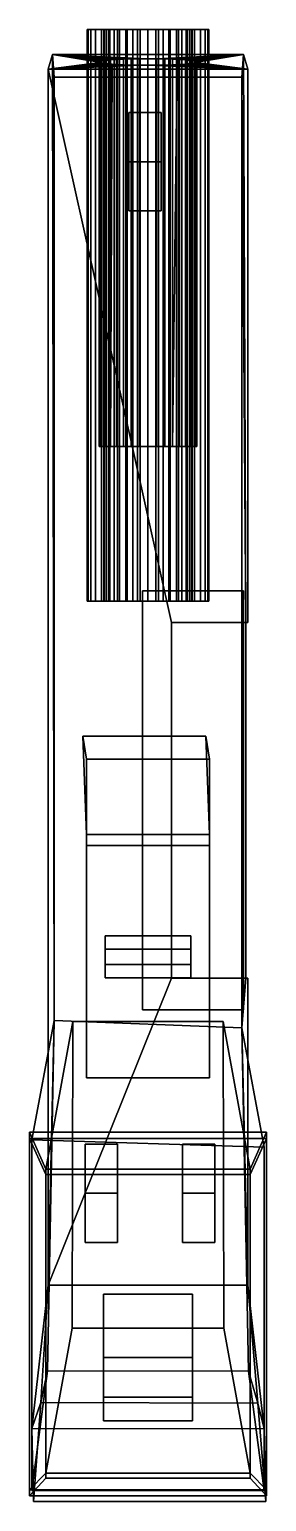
# Model space of a CAD drawing. Extents: x -0.16 to 0.16, y -1 to 1.03.
import ezdxf

# ---------------------------------------------------------------- set-up
doc = ezdxf.new("R2010")
doc.units = 0
for name, color, linetype in [('CARGADOR', 99, 'CONTINUOUS'), ('CUBO_2', 252, 'CONTINUOUS'), ('CUERPO', 99, 'CONTINUOUS'), ('GATILLO', 99, 'CONTINUOUS')]:
    doc.layers.add(name, color=color, linetype=linetype)

msp = doc.modelspace()

# ---------------------------------------------------------------- meshes
at = {"layer": 'CARGADOR'}
mesh = msp.add_polyface(dxfattribs=at)
corners = [(-0.1411, -0.9677, -0.1636), (-0.1411, -0.9606, -0.133), (-0.1046, -0.7602, 0.7377), (0.1411, -0.9677, -0.1636), (0.1411, -0.9606, -0.133), (0.1046, -0.7602, 0.7377), (0.1411, -0.5481, -0.1649), (0.1411, -0.5405, -0.132), (0.104, -0.3363, 0.7432), (-0.1411, -0.5481, -0.1649), (-0.1411, -0.5405, -0.132), (-0.104, -0.3363, 0.7432), (-0.1637, -0.9923, -0.1636), (-0.1637, -0.9839, -0.133), (0.1637, -0.9923, -0.1636), (0.1637, -0.9839, -0.133), (0.1637, -0.4982, -0.1649), (0.1637, -0.4893, -0.132), (-0.1637, -0.4982, -0.1649), (-0.1637, -0.4893, -0.132)]
mesh.append_faces([[corners[k] for k in face] for face in [(12, 13, 15, 14), (1, 2, 5, 4), (14, 15, 17, 16), (4, 5, 8, 7), (16, 17, 19, 18), (7, 8, 11, 10), (18, 19, 13, 12), (10, 11, 2, 1), (2, 11, 8, 5), (9, 0, 3, 6), (0, 12, 14, 3), (4, 15, 13, 1), (3, 14, 16, 6), (7, 17, 15, 4), (6, 16, 18, 9), (10, 19, 17, 7), (9, 18, 12, 0), (1, 13, 19, 10)]])
at = {"layer": 'CUBO_2'}
mesh = msp.add_polyface(dxfattribs=at)
corners = [(-0.0078, -0.3203, 0.9504), (-0.0078, -0.3203, 1.1084), (0.1319, -0.3203, 0.9504), (0.1319, -0.3203, 1.1084), (0.1319, 0.2588, 0.9504), (0.1319, 0.2588, 1.1084), (-0.0078, 0.2588, 0.9504), (-0.0078, 0.2588, 1.1084)]
mesh.append_faces([[corners[k] for k in face] for face in [(0, 1, 3, 2), (2, 3, 5, 4), (4, 5, 7, 6), (6, 7, 1, 0), (1, 7, 5, 3), (6, 0, 2, 4)]])
at = {"layer": 'CUERPO'}
mesh = msp.add_polyface(dxfattribs=at)
corners = [(0.084, 1.0346, 0.9707), (0.084, 0.2446, 0.9707), (0.0827, 0.2446, 0.9852), (0.0827, 1.0346, 0.9852), (0.0611, 0.2446, 0.9707), (0.0611, 1.0346, 0.9707), (0.0602, 1.0346, 0.9813), (0.0602, 0.2446, 0.9813), (0.0789, 0.2446, 0.9994), (0.0789, 1.0346, 0.9994), (0.0574, 1.0346, 0.9916), (0.0574, 0.2446, 0.9916), (0.0727, 0.2446, 1.0126), (0.0727, 1.0346, 1.0126), (0.0529, 1.0346, 1.0012), (0.0529, 0.2446, 1.0012), (0.0643, 0.2446, 1.0246), (0.0643, 1.0346, 1.0246), (0.0468, 1.0346, 1.0099), (0.0468, 0.2446, 1.0099), (0.054, 0.2446, 1.035), (0.054, 1.0346, 1.035), (0.0393, 1.0346, 1.0175), (0.0393, 0.2446, 1.0175), (0.042, 0.2446, 1.0434), (0.042, 1.0346, 1.0434), (0.0306, 1.0346, 1.0236), (0.0306, 0.2446, 1.0236), (0.0287, 0.2446, 1.0496), (0.0287, 1.0346, 1.0496), (0.0209, 1.0346, 1.0281), (0.0209, 0.2446, 1.0281), (0.0146, 0.2446, 1.0534), (0.0146, 1.0346, 1.0534), (0.0106, 1.0346, 1.0309), (0.0106, 0.2446, 1.0309), (0, 0.2446, 1.0546), (0, 1.0346, 1.0546), (0, 1.0346, 1.0318), (0, 0.2446, 1.0318), (-0.0146, 0.2446, 1.0534), (-0.0146, 1.0346, 1.0534), (-0.0106, 1.0346, 1.0309), (-0.0106, 0.2446, 1.0309), (-0.0287, 0.2446, 1.0496), (-0.0287, 1.0346, 1.0496), (-0.0209, 1.0346, 1.0281), (-0.0209, 0.2446, 1.0281), (-0.042, 0.2446, 1.0434), (-0.042, 1.0346, 1.0434), (-0.0306, 1.0346, 1.0236), (-0.0306, 0.2446, 1.0236), (-0.054, 0.2446, 1.035), (-0.054, 1.0346, 1.035), (-0.0393, 1.0346, 1.0175), (-0.0393, 0.2446, 1.0175), (-0.0643, 0.2446, 1.0246), (-0.0643, 1.0346, 1.0246), (-0.0468, 1.0346, 1.0099), (-0.0468, 0.2446, 1.0099), (0.1351, 0.2149, 0.9686), (0.1378, 0.2149, 1.1151), (0.1378, 0.9799, 1.1151), (0.132, 1, 0.8148), (0.0325, 0.2149, 1.1151), (-0.1378, 0.9799, 1.1151), (0, 0.458, 0.9707), (-0.0338, 0.458, 0.9121), (-0.0231, 0.458, 0.9071), (-0.0117, 0.458, 0.904), (0, 0.458, 0.903), (0.0117, 0.458, 0.904), (0.0231, 0.458, 0.9071), (0.0338, 0.458, 0.9121), (0.0435, 0.458, 0.9188), (0.0518, 0.458, 0.9272), (0.0586, 0.458, 0.9368), (0.0636, 0.458, 0.9475), (0.0666, 0.458, 0.9589), (0.0676, 0.458, 0.9707)]
mesh.append_faces([[corners[k] for k in face] for face in [(0, 1, 2, 3), (4, 5, 6, 7), (3, 2, 8, 9), (7, 6, 10, 11), (9, 8, 12, 13), (11, 10, 14, 15), (13, 12, 16, 17), (15, 14, 18, 19), (17, 16, 20, 21), (19, 18, 22, 23), (21, 20, 24, 25), (23, 22, 26, 27), (25, 24, 28, 29), (27, 26, 30, 31), (29, 28, 32, 33), (31, 30, 34, 35), (33, 32, 36, 37), (35, 34, 38, 39), (37, 36, 40, 41), (39, 38, 42, 43), (41, 40, 44, 45), (43, 42, 46, 47), (45, 44, 48, 49), (47, 46, 50, 51), (49, 48, 52, 53), (51, 50, 54, 55), (53, 52, 56, 57), (55, 54, 58, 59), (60, 61, 62, 63), (62, 61, 64, 65), (66, 67, 68, 68), (66, 68, 69, 69), (66, 69, 70, 70), (66, 70, 71, 71), (66, 71, 72, 72), (66, 72, 73, 73), (66, 73, 74, 74), (66, 74, 75, 75), (66, 75, 76, 76), (66, 76, 77, 77), (66, 77, 78, 78), (66, 78, 79, 79)]])
mesh = msp.add_polyface(dxfattribs=at)
corners = [(-0.0643, 1.0346, 1.0246), (-0.0643, 0.2446, 1.0246), (-0.0727, 0.2446, 1.0126), (-0.0727, 1.0346, 1.0126), (-0.0468, 0.2446, 1.0099), (-0.0468, 1.0346, 1.0099), (-0.0529, 1.0346, 1.0012), (-0.0529, 0.2446, 1.0012), (-0.0789, 0.2446, 0.9994), (-0.0789, 1.0346, 0.9994), (-0.0574, 1.0346, 0.9916), (-0.0574, 0.2446, 0.9916), (-0.0827, 0.2446, 0.9852), (-0.0827, 1.0346, 0.9852), (-0.0602, 1.0346, 0.9813), (-0.0602, 0.2446, 0.9813), (-0.084, 0.2446, 0.9707), (-0.084, 1.0346, 0.9707), (-0.0611, 1.0346, 0.9707), (-0.0611, 0.2446, 0.9707), (-0.0827, 0.2446, 0.9561), (-0.0827, 1.0346, 0.9561), (-0.0602, 1.0346, 0.96), (-0.0602, 0.2446, 0.96), (-0.0789, 0.2446, 0.9419), (-0.0789, 1.0346, 0.9419), (-0.0574, 1.0346, 0.9497), (-0.0574, 0.2446, 0.9497), (-0.0727, 0.2446, 0.9287), (-0.0727, 1.0346, 0.9287), (-0.0529, 1.0346, 0.9401), (-0.0529, 0.2446, 0.9401), (-0.0643, 0.2446, 0.9167), (-0.0643, 1.0346, 0.9167), (-0.0468, 1.0346, 0.9314), (-0.0468, 0.2446, 0.9314), (-0.054, 0.2446, 0.9063), (-0.054, 1.0346, 0.9063), (-0.0393, 1.0346, 0.9238), (-0.0393, 0.2446, 0.9238), (-0.042, 0.2446, 0.8979), (-0.042, 1.0346, 0.8979), (-0.0306, 1.0346, 0.9177), (-0.0306, 0.2446, 0.9177), (-0.0287, 0.2446, 0.8917), (-0.0287, 1.0346, 0.8917), (-0.0209, 1.0346, 0.9132), (-0.0209, 0.2446, 0.9132), (-0.0146, 0.2446, 0.8879), (-0.0146, 1.0346, 0.8879), (-0.0106, 1.0346, 0.9105), (-0.0106, 0.2446, 0.9105), (-0.1295, -0.3351, 0.667), (-0.1295, 0.9688, 0.667), (-0.1318, 1, 0.8136), (-0.0117, 0.458, 1.0373), (-0.0117, 0.9851, 1.0373), (-0.0231, 0.9853, 1.0342), (-0.0231, 0.458, 1.0342), (-0.0338, 0.9857, 1.0292), (-0.0338, 0.458, 1.0292), (-0.0435, 0.9861, 1.0225), (-0.0435, 0.458, 1.0225), (-0.0493, 0.9865, 1.0166), (-0.0518, 0.458, 1.0141), (-0.0518, 0.9867, 1.0141), (-0.0586, 0.9873, 1.0045), (-0.0586, 0.458, 1.0045), (-0.0636, 0.988, 0.9938), (-0.0636, 0.458, 0.9938), (-0.0666, 0.9888, 0.9824), (-0.0666, 0.458, 0.9824), (-0.0676, 0.9896, 0.9707), (-0.0676, 0.458, 0.9707), (-0.0666, 0.9903, 0.9589), (-0.0666, 0.458, 0.9589), (-0.0636, 0.9911, 0.9475), (-0.0636, 0.458, 0.9475), (-0.0586, 0.9918, 0.9368), (-0.0586, 0.458, 0.9368), (-0.0518, 0.9925, 0.9272), (-0.0518, 0.458, 0.9272), (-0.0435, 0.993, 0.9188), (-0.0435, 0.458, 0.9188), (-0.0338, 0.9935, 0.9121), (-0.0338, 0.458, 0.9121), (-0.0231, 0.9938, 0.9071), (-0.0231, 0.458, 0.9071), (-0.0117, 0.994, 0.904), (-0.0117, 0.458, 0.904)]
mesh.append_faces([[corners[k] for k in face] for face in [(0, 1, 2, 3), (4, 5, 6, 7), (3, 2, 8, 9), (7, 6, 10, 11), (9, 8, 12, 13), (11, 10, 14, 15), (13, 12, 16, 17), (15, 14, 18, 19), (17, 16, 20, 21), (19, 18, 22, 23), (21, 20, 24, 25), (23, 22, 26, 27), (25, 24, 28, 29), (27, 26, 30, 31), (29, 28, 32, 33), (31, 30, 34, 35), (33, 32, 36, 37), (35, 34, 38, 39), (37, 36, 40, 41), (39, 38, 42, 43), (41, 40, 44, 45), (43, 42, 46, 47), (45, 44, 48, 49), (47, 46, 50, 51), (52, 53, 54, 54), (55, 56, 57, 58), (58, 57, 59, 60), (60, 59, 61, 62), (62, 61, 63, 64), (64, 65, 66, 67), (67, 66, 68, 69), (69, 68, 70, 71), (71, 70, 72, 73), (73, 72, 74, 75), (75, 74, 76, 77), (77, 76, 78, 79), (79, 78, 80, 81), (81, 80, 82, 83), (83, 82, 84, 85), (85, 84, 86, 87), (87, 86, 88, 89)]])
mesh = msp.add_polyface(dxfattribs=at)
corners = [(0.0611, 1.0346, 0.9707), (0.084, 1.0346, 0.9707), (0.0827, 1.0346, 0.9852), (0.0602, 1.0346, 0.9813), (0.0789, 1.0346, 0.9994), (0.0574, 1.0346, 0.9916), (0.0727, 1.0346, 1.0126), (0.0529, 1.0346, 1.0012), (0.0643, 1.0346, 1.0246), (0.0468, 1.0346, 1.0099), (0.054, 1.0346, 1.035), (0.0393, 1.0346, 1.0175), (0.042, 1.0346, 1.0434), (0.0306, 1.0346, 1.0236), (0.0287, 1.0346, 1.0496), (0.0209, 1.0346, 1.0281), (0.0146, 1.0346, 1.0534), (0.0106, 1.0346, 1.0309), (0, 1.0346, 1.0546), (0, 1.0346, 1.0318), (-0.0146, 1.0346, 1.0534), (-0.0106, 1.0346, 1.0309), (-0.0287, 1.0346, 1.0496), (-0.0209, 1.0346, 1.0281), (-0.042, 1.0346, 1.0434), (-0.0306, 1.0346, 1.0236), (-0.054, 1.0346, 1.035), (-0.0393, 1.0346, 1.0175), (-0.0643, 1.0346, 1.0246), (-0.0468, 1.0346, 1.0099), (-0.0727, 1.0346, 1.0126), (-0.0529, 1.0346, 1.0012), (-0.0789, 1.0346, 0.9994), (-0.0574, 1.0346, 0.9916), (-0.0827, 1.0346, 0.9852), (-0.0602, 1.0346, 0.9813), (-0.084, 1.0346, 0.9707), (-0.0611, 1.0346, 0.9707), (-0.0827, 1.0346, 0.9561), (-0.0602, 1.0346, 0.96), (-0.0789, 1.0346, 0.9419), (-0.0574, 1.0346, 0.9497), (-0.0727, 1.0346, 0.9287), (-0.0529, 1.0346, 0.9401), (-0.0643, 1.0346, 0.9167), (-0.0468, 1.0346, 0.9314), (-0.054, 1.0346, 0.9063), (-0.0393, 1.0346, 0.9238), (-0.042, 1.0346, 0.8979), (-0.0306, 1.0346, 0.9177), (-0.0287, 1.0346, 0.8917), (-0.0209, 1.0346, 0.9132), (-0.0146, 1.0346, 0.8879), (-0.0106, 1.0346, 0.9105), (0, 1.0346, 0.8867), (0, 1.0346, 0.9095), (0.0146, 1.0346, 0.8879), (0.0106, 1.0346, 0.9105), (0.0287, 1.0346, 0.8917), (0.0209, 1.0346, 0.9132), (0.042, 1.0346, 0.8979), (0.0306, 1.0346, 0.9177), (0.054, 1.0346, 0.9063), (0.0393, 1.0346, 0.9238), (0.0643, 1.0346, 0.9167), (0.0468, 1.0346, 0.9314), (0.0727, 1.0346, 0.9287), (0.0529, 1.0346, 0.9401), (0.0789, 1.0346, 0.9419), (0.0574, 1.0346, 0.9497), (0.0827, 1.0346, 0.9561), (0.0602, 1.0346, 0.96), (0.0435, 0.993, 0.9188), (0.0404, 0.9932, 0.9167), (0.132, 1, 0.8148), (0.0518, 0.9925, 0.9272), (0.0586, 0.9918, 0.9368), (0.0636, 0.9911, 0.9475), (-0.1318, 1, 0.8136), (0.0117, 0.994, 0.904), (0, 0.9941, 0.903), (-0.0586, 0.9918, 0.9368), (-0.0636, 0.9911, 0.9475)]
mesh.append_faces([[corners[k] for k in face] for face in [(0, 1, 2, 3), (3, 2, 4, 5), (5, 4, 6, 7), (7, 6, 8, 9), (9, 8, 10, 11), (11, 10, 12, 13), (13, 12, 14, 15), (15, 14, 16, 17), (17, 16, 18, 19), (19, 18, 20, 21), (21, 20, 22, 23), (23, 22, 24, 25), (25, 24, 26, 27), (27, 26, 28, 29), (29, 28, 30, 31), (31, 30, 32, 33), (33, 32, 34, 35), (35, 34, 36, 37), (37, 36, 38, 39), (39, 38, 40, 41), (41, 40, 42, 43), (43, 42, 44, 45), (45, 44, 46, 47), (47, 46, 48, 49), (49, 48, 50, 51), (51, 50, 52, 53), (53, 52, 54, 55), (55, 54, 56, 57), (57, 56, 58, 59), (59, 58, 60, 61), (61, 60, 62, 63), (63, 62, 64, 65), (65, 64, 66, 67), (67, 66, 68, 69), (69, 68, 70, 71), (71, 70, 1, 0), (72, 73, 74, 74), (75, 72, 74, 74), (76, 75, 74, 74), (77, 76, 74, 74), (78, 74, 79, 80), (81, 82, 78, 78)]])
mesh = msp.add_polyface(dxfattribs=at)
corners = [(-0.0146, 1.0346, 0.8879), (-0.0146, 0.2446, 0.8879), (0, 0.2446, 0.8867), (0, 1.0346, 0.8867), (-0.0106, 0.2446, 0.9105), (-0.0106, 1.0346, 0.9105), (0, 1.0346, 0.9095), (0, 0.2446, 0.9095), (0.0146, 0.2446, 0.8879), (0.0146, 1.0346, 0.8879), (0.0106, 1.0346, 0.9105), (0.0106, 0.2446, 0.9105), (0.0287, 0.2446, 0.8917), (0.0287, 1.0346, 0.8917), (0.0209, 1.0346, 0.9132), (0.0209, 0.2446, 0.9132), (0.042, 0.2446, 0.8979), (0.042, 1.0346, 0.8979), (0.0306, 1.0346, 0.9177), (0.0306, 0.2446, 0.9177), (0.054, 0.2446, 0.9063), (0.054, 1.0346, 0.9063), (0.0393, 1.0346, 0.9238), (0.0393, 0.2446, 0.9238), (0.0643, 0.2446, 0.9167), (0.0643, 1.0346, 0.9167), (0.0468, 1.0346, 0.9314), (0.0468, 0.2446, 0.9314), (0.0727, 0.2446, 0.9287), (0.0727, 1.0346, 0.9287), (0.0529, 1.0346, 0.9401), (0.0529, 0.2446, 0.9401), (0.0789, 0.2446, 0.9419), (0.0789, 1.0346, 0.9419), (0.0574, 1.0346, 0.9497), (0.0574, 0.2446, 0.9497), (0.0827, 0.2446, 0.9561), (0.0827, 1.0346, 0.9561), (0.0602, 1.0346, 0.96), (0.0602, 0.2446, 0.96), (0.084, 0.2446, 0.9707), (0.084, 1.0346, 0.9707), (0.0611, 1.0346, 0.9707), (0.0611, 0.2446, 0.9707), (0.1351, 0.2149, 0.9686), (0.132, 1, 0.8148), (0.1295, 0.9688, 0.667), (0.0676, 0.458, 0.9707), (0.0676, 0.9896, 0.9707), (0.0666, 0.9888, 0.9824), (0.0666, 0.458, 0.9824), (0.0636, 0.988, 0.9938), (0.0636, 0.458, 0.9938), (0.0586, 0.9873, 1.0045), (0.0586, 0.458, 1.0045), (0.0518, 0.9867, 1.0141), (0.0518, 0.458, 1.0141), (0.0435, 0.9861, 1.0225), (0.0435, 0.458, 1.0225), (0.0338, 0.9857, 1.0292), (0.0338, 0.458, 1.0292), (0.0231, 0.9853, 1.0342), (0.0231, 0.458, 1.0342), (0.0117, 0.9851, 1.0373), (0.0117, 0.458, 1.0373), (0, 0.9851, 1.0383), (0, 0.458, 1.0383), (-0.0117, 0.9851, 1.0373), (-0.0117, 0.458, 1.0373), (-0.0117, 0.458, 0.904), (-0.0117, 0.994, 0.904), (0, 0.9941, 0.903), (0, 0.458, 0.903), (0.0117, 0.994, 0.904), (0.0117, 0.458, 0.904), (0.0231, 0.9938, 0.9071), (0.0231, 0.458, 0.9071), (0.0338, 0.9935, 0.9121), (0.0338, 0.458, 0.9121), (0.0435, 0.993, 0.9188), (0.0435, 0.458, 0.9188), (0.0404, 0.9932, 0.9167), (0.0518, 0.9925, 0.9272), (0.0518, 0.458, 0.9272), (0.0586, 0.9918, 0.9368), (0.0586, 0.458, 0.9368), (0.0636, 0.9911, 0.9475), (0.0636, 0.458, 0.9475), (0.0666, 0.9904, 0.9589), (0.0666, 0.458, 0.9589)]
mesh.append_faces([[corners[k] for k in face] for face in [(0, 1, 2, 3), (4, 5, 6, 7), (3, 2, 8, 9), (7, 6, 10, 11), (9, 8, 12, 13), (11, 10, 14, 15), (13, 12, 16, 17), (15, 14, 18, 19), (17, 16, 20, 21), (19, 18, 22, 23), (21, 20, 24, 25), (23, 22, 26, 27), (25, 24, 28, 29), (27, 26, 30, 31), (29, 28, 32, 33), (31, 30, 34, 35), (33, 32, 36, 37), (35, 34, 38, 39), (37, 36, 40, 41), (39, 38, 42, 43), (44, 45, 46, 46), (47, 48, 49, 50), (50, 49, 51, 52), (52, 51, 53, 54), (54, 53, 55, 56), (56, 55, 57, 58), (58, 57, 59, 60), (60, 59, 61, 62), (62, 61, 63, 64), (64, 63, 65, 66), (66, 65, 67, 68), (69, 70, 71, 72), (72, 71, 73, 74), (74, 73, 75, 76), (76, 75, 77, 78), (79, 80, 78, 81), (80, 79, 82, 83), (83, 82, 84, 85), (85, 84, 86, 87), (87, 86, 88, 89), (89, 88, 48, 47)]])
mesh = msp.add_polyface(dxfattribs=at)
corners = [(-0.0849, -0.4146, 0.3974), (-0.0849, -0.4146, 0.4264), (0.0849, -0.4146, 0.4264), (0.0849, -0.4146, 0.3974), (0.0849, -0.0932, 0.4264), (0.0849, -0.0779, 0.3974), (0.0798, 0.0578, 0.6744), (0.0849, 0.0262, 0.6792), (-0.0849, 0.0262, 0.6792), (-0.09, 0.0578, 0.6744), (-0.0849, -0.0779, 0.3974), (-0.0849, -0.0932, 0.4264), (0.084, 0.2446, 0.9707), (0.0611, 0.2446, 0.9707), (0.0602, 0.2446, 0.9813), (0.0827, 0.2446, 0.9852), (0.0574, 0.2446, 0.9916), (0.0789, 0.2446, 0.9994), (0.0529, 0.2446, 1.0012), (0.0727, 0.2446, 1.0126), (0.0468, 0.2446, 1.0099), (0.0643, 0.2446, 1.0246), (0.0393, 0.2446, 1.0175), (0.054, 0.2446, 1.035), (0.0306, 0.2446, 1.0236), (0.042, 0.2446, 1.0434), (0.0209, 0.2446, 1.0281), (0.0287, 0.2446, 1.0496), (0.0106, 0.2446, 1.0309), (0.0146, 0.2446, 1.0534), (0, 0.2446, 1.0318), (0, 0.2446, 1.0546), (-0.0106, 0.2446, 1.0309), (-0.0146, 0.2446, 1.0534), (-0.0209, 0.2446, 1.0281), (-0.0287, 0.2446, 1.0496), (-0.0306, 0.2446, 1.0236), (-0.042, 0.2446, 1.0434), (-0.0393, 0.2446, 1.0175), (-0.054, 0.2446, 1.035), (-0.0468, 0.2446, 1.0099), (-0.0643, 0.2446, 1.0246), (-0.0529, 0.2446, 1.0012), (-0.0727, 0.2446, 1.0126), (-0.0574, 0.2446, 0.9916), (-0.0789, 0.2446, 0.9994), (-0.0602, 0.2446, 0.9813), (-0.0827, 0.2446, 0.9852), (-0.0611, 0.2446, 0.9707), (-0.084, 0.2446, 0.9707), (-0.0602, 0.2446, 0.96), (-0.0827, 0.2446, 0.9561), (-0.0574, 0.2446, 0.9497), (-0.0789, 0.2446, 0.9419), (-0.0422, -0.5059, 1.0982), (-0.0422, -0.5737, 1.1781), (-0.087, -0.5737, 1.1781), (-0.087, -0.5059, 1.0982), (0.1378, -0.7008, 1.1151), (0.1378, -0.2765, 1.1151), (0.1351, -0.2765, 0.9686), (0.1295, -0.3451, 0.667), (0.1351, 0.2149, 0.9686), (0.1295, 0.9688, 0.667), (-0.1378, -0.7008, 1.1151), (0.0325, -0.2765, 1.1151), (-0.1378, 0.9799, 1.1151), (0.0325, 0.2149, 1.1151), (-0.1295, -0.3351, 0.667), (-0.1605, -0.5002, -0.1119), (0.1605, -0.5102, -0.1119), (0.0325, -0.2765, 0.9686), (0.0325, 0.2149, 0.9686), (0.1378, 0.2149, 1.1151), (-0.1318, 1, 0.8136)]
mesh.append_faces([[corners[k] for k in face] for face in [(0, 1, 2, 3), (3, 2, 4, 5), (6, 7, 8, 9), (10, 11, 1, 0), (1, 11, 4, 2), (10, 0, 3, 5), (5, 6, 9, 10), (10, 9, 8, 11), (11, 8, 7, 4), (4, 7, 6, 5), (12, 13, 14, 15), (15, 14, 16, 17), (17, 16, 18, 19), (19, 18, 20, 21), (21, 20, 22, 23), (23, 22, 24, 25), (25, 24, 26, 27), (27, 26, 28, 29), (29, 28, 30, 31), (31, 30, 32, 33), (33, 32, 34, 35), (35, 34, 36, 37), (37, 36, 38, 39), (39, 38, 40, 41), (41, 40, 42, 43), (43, 42, 44, 45), (45, 44, 46, 47), (47, 46, 48, 49), (49, 48, 50, 51), (51, 50, 52, 53), (54, 55, 56, 57), (58, 59, 60, 61), (62, 63, 61, 60), (59, 58, 64, 65), (64, 66, 67, 65), (68, 69, 70, 61), (71, 60, 59, 65), (72, 67, 73, 62), (71, 65, 67, 72), (72, 62, 60, 71), (68, 74, 66, 64)]])
mesh = msp.add_polyface(dxfattribs=at)
corners = [(0.0184, 0.9199, 1.0982), (0.0184, 0.9199, 1.1781), (-0.0265, 0.9199, 1.1781), (-0.0265, 0.9199, 1.0982), (-0.0265, 0.8517, 1.1781), (-0.0265, 0.784, 1.0982), (0.0184, 0.8517, 1.1781), (0.0184, 0.784, 1.0982), (0.1295, 0.9688, 0.667), (0.132, 1, 0.8148), (-0.1318, 1, 0.8136), (-0.1295, 0.9688, 0.667), (-0.1378, 0.9799, 1.1151), (-0.0493, 0.9865, 1.0166), (-0.0435, 0.9861, 1.0225), (-0.0338, 0.9857, 1.0292), (-0.0231, 0.9853, 1.0342), (-0.0117, 0.9851, 1.0373), (0.0666, 0.9904, 0.9589), (0.0636, 0.9911, 0.9475), (0.0676, 0.9896, 0.9707), (0.1378, 0.9799, 1.1151), (0, 0.9851, 1.0383), (0.0117, 0.9851, 1.0373), (0.0666, 0.9888, 0.9824), (0.0231, 0.9853, 1.0342), (0.0338, 0.9857, 1.0292), (0.0636, 0.988, 0.9938), (0.0435, 0.9861, 1.0225), (0.0586, 0.9873, 1.0045), (0.0518, 0.9867, 1.0141), (-0.0518, 0.9867, 1.0141), (0.0404, 0.9932, 0.9167), (0.0338, 0.9935, 0.9121), (-0.0586, 0.9873, 1.0045), (0.0231, 0.9938, 0.9071), (-0.0636, 0.988, 0.9938), (0.0117, 0.994, 0.904), (-0.0666, 0.9888, 0.9824), (-0.0676, 0.9896, 0.9707), (0, 0.9941, 0.903), (-0.0117, 0.994, 0.904), (-0.0231, 0.9938, 0.9071), (-0.0666, 0.9903, 0.9589), (-0.0338, 0.9935, 0.9121), (-0.0636, 0.9911, 0.9475), (-0.0435, 0.993, 0.9188), (-0.0518, 0.9925, 0.9272), (-0.0586, 0.9918, 0.9368), (-0.0518, 0.9867, 1.0141), (-0.0518, 0.458, 1.0141), (-0.0493, 0.9865, 1.0166), (0.0338, 0.458, 0.9121), (0.0338, 0.9935, 0.9121), (0.0404, 0.9932, 0.9167)]
mesh.append_faces([[corners[k] for k in face] for face in [(0, 1, 2, 3), (3, 2, 4, 5), (5, 4, 6, 7), (7, 6, 1, 0), (1, 6, 4, 2), (7, 0, 3, 5), (8, 9, 10, 11), (12, 13, 14, 14), (12, 14, 15, 15), (12, 15, 16, 16), (12, 16, 17, 17), (18, 19, 9, 9), (20, 18, 9, 9), (21, 12, 17, 22), (21, 22, 23, 23), (20, 9, 21, 24), (21, 23, 25, 25), (21, 25, 26, 26), (27, 24, 21, 21), (21, 26, 28, 28), (29, 27, 21, 21), (21, 28, 30, 30), (30, 29, 21, 21), (31, 13, 12, 12), (9, 32, 33, 33), (34, 31, 12, 12), (9, 33, 35, 35), (36, 34, 12, 12), (9, 35, 37, 37), (38, 36, 12, 12), (39, 38, 12, 10), (10, 40, 41, 41), (10, 41, 42, 42), (43, 39, 10, 10), (10, 42, 44, 44), (45, 43, 10, 10), (10, 44, 46, 46), (10, 46, 47, 47), (48, 10, 47, 47), (49, 50, 51, 51), (52, 53, 54, 54)]])
mesh = msp.add_polyface(dxfattribs=at)
corners = [(-0.0789, 0.2446, 0.9419), (-0.0574, 0.2446, 0.9497), (-0.0529, 0.2446, 0.9401), (-0.0727, 0.2446, 0.9287), (-0.0468, 0.2446, 0.9314), (-0.0643, 0.2446, 0.9167), (-0.0393, 0.2446, 0.9238), (-0.054, 0.2446, 0.9063), (-0.0306, 0.2446, 0.9177), (-0.042, 0.2446, 0.8979), (-0.0209, 0.2446, 0.9132), (-0.0287, 0.2446, 0.8917), (-0.0106, 0.2446, 0.9105), (-0.0146, 0.2446, 0.8879), (0, 0.2446, 0.9095), (0, 0.2446, 0.8867), (0.0106, 0.2446, 0.9105), (0.0146, 0.2446, 0.8879), (0.0209, 0.2446, 0.9132), (0.0287, 0.2446, 0.8917), (0.0306, 0.2446, 0.9177), (0.042, 0.2446, 0.8979), (0.0393, 0.2446, 0.9238), (0.054, 0.2446, 0.9063), (0.0468, 0.2446, 0.9314), (0.0643, 0.2446, 0.9167), (0.0529, 0.2446, 0.9401), (0.0727, 0.2446, 0.9287), (0.0574, 0.2446, 0.9497), (0.0789, 0.2446, 0.9419), (0.0602, 0.2446, 0.96), (0.0827, 0.2446, 0.9561), (0.0611, 0.2446, 0.9707), (0.084, 0.2446, 0.9707), (0.1295, -0.3451, 0.667), (0.1295, 0.9688, 0.667), (-0.1295, 0.9688, 0.667), (-0.1295, -0.3351, 0.667), (0, 0.458, 0.9707), (0.0676, 0.458, 0.9707), (0.0666, 0.458, 0.9824), (0.0636, 0.458, 0.9938), (0.0586, 0.458, 1.0045), (0.0518, 0.458, 1.0141), (0.0435, 0.458, 1.0225), (0.0338, 0.458, 1.0292), (0.0231, 0.458, 1.0342), (0.0117, 0.458, 1.0373), (0, 0.458, 1.0383), (-0.0117, 0.458, 1.0373), (-0.0231, 0.458, 1.0342), (-0.0338, 0.458, 1.0292), (-0.0435, 0.458, 1.0225), (-0.0518, 0.458, 1.0141), (-0.0586, 0.458, 1.0045), (-0.0636, 0.458, 0.9938), (-0.0666, 0.458, 0.9824), (-0.0676, 0.458, 0.9707), (-0.0666, 0.458, 0.9589), (-0.0636, 0.458, 0.9475), (-0.0586, 0.458, 0.9368), (-0.0518, 0.458, 0.9272), (-0.0435, 0.458, 0.9188), (-0.0338, 0.458, 0.9121)]
mesh.append_faces([[corners[k] for k in face] for face in [(0, 1, 2, 3), (3, 2, 4, 5), (5, 4, 6, 7), (7, 6, 8, 9), (9, 8, 10, 11), (11, 10, 12, 13), (13, 12, 14, 15), (15, 14, 16, 17), (17, 16, 18, 19), (19, 18, 20, 21), (21, 20, 22, 23), (23, 22, 24, 25), (25, 24, 26, 27), (27, 26, 28, 29), (29, 28, 30, 31), (31, 30, 32, 33), (34, 35, 36, 37), (38, 39, 40, 40), (38, 40, 41, 41), (38, 41, 42, 42), (38, 42, 43, 43), (38, 43, 44, 44), (38, 44, 45, 45), (38, 45, 46, 46), (38, 46, 47, 47), (38, 47, 48, 48), (38, 48, 49, 49), (38, 49, 50, 50), (38, 50, 51, 51), (38, 51, 52, 52), (38, 52, 53, 53), (38, 53, 54, 54), (38, 54, 55, 55), (38, 55, 56, 56), (38, 56, 57, 57), (38, 57, 58, 58), (38, 58, 59, 59), (38, 59, 60, 60), (38, 60, 61, 61), (38, 61, 62, 62), (38, 62, 63, 63)]])
mesh = msp.add_polyface(dxfattribs=at)
corners = [(0.0476, -0.6418, 1.0982), (0.0476, -0.6418, 1.1781), (0.0925, -0.6418, 1.1781), (0.0925, -0.6418, 1.0982), (0.0925, -0.5737, 1.1781), (0.0925, -0.5059, 1.0982), (0.0476, -0.5737, 1.1781), (0.0476, -0.5059, 1.0982), (-0.087, -0.6418, 1.0982), (-0.087, -0.6418, 1.1781), (-0.0422, -0.6418, 1.1781), (-0.0422, -0.6418, 1.0982), (-0.0422, -0.5737, 1.1781), (-0.0422, -0.5059, 1.0982), (-0.087, -0.5059, 1.0982), (-0.087, -0.5737, 1.1781), (-0.1582, -1, 0.7437), (-0.1605, -0.899, 0.7865), (0.1605, -0.8993, 0.7858), (0.1629, -1, 0.7437), (-0.1295, -0.3351, 0.667), (-0.1378, -0.7008, 1.1151), (-0.148, -0.8629, 0.6526), (-0.1387, -0.8193, 0.5366), (-0.1605, -0.5002, -0.1119), (-0.1605, -0.9848, -0.1119), (0.1605, -0.9852, -0.1119), (0.1605, -0.5102, -0.1119), (0.1516, -0.8642, 0.6526), (0.1378, -0.7008, 1.1151), (0.1295, -0.3451, 0.667), (0.1387, -0.8197, 0.5366), (-0.0616, -0.8884, 0.7657), (-0.0616, -0.8558, 0.899), (0.0616, -0.8558, 0.899), (0.0616, -0.8884, 0.7657), (-0.0616, -0.8884, 1.0324), (0.0616, -0.8884, 1.0324), (0.0616, -0.8009, 0.899), (0.0616, -0.8009, 0.7657), (0.0616, -0.7134, 0.899), (0.0616, -0.7134, 0.7657), (0.0616, -0.8009, 1.0143), (0.0616, -0.7134, 1.0324), (-0.0616, -0.7134, 0.899), (-0.0616, -0.7134, 0.7657), (-0.0616, -0.7134, 1.0324), (-0.0616, -0.8009, 0.899), (-0.0616, -0.8009, 0.7657), (-0.0616, -0.8009, 1.0143)]
mesh.append_faces([[corners[k] for k in face] for face in [(0, 1, 2, 3), (3, 2, 4, 5), (5, 4, 6, 7), (7, 6, 1, 0), (1, 6, 4, 2), (7, 0, 3, 5), (8, 9, 10, 11), (11, 10, 12, 13), (14, 15, 9, 8), (9, 15, 12, 10), (14, 8, 11, 13), (16, 17, 18, 19), (20, 21, 22, 23), (24, 25, 26, 27), (28, 29, 30, 31), (17, 16, 22, 22), (23, 22, 28, 31), (19, 18, 28, 28), (30, 27, 26, 31), (31, 26, 25, 23), (23, 25, 24, 20), (18, 29, 28, 28), (21, 17, 22, 22), (22, 16, 19, 28), (17, 21, 29, 18), (32, 33, 34, 35), (33, 36, 37, 34), (35, 34, 38, 39), (39, 38, 40, 41), (34, 37, 42, 38), (38, 42, 43, 40), (41, 40, 44, 45), (40, 43, 46, 44), (45, 44, 47, 48), (48, 47, 33, 32), (44, 46, 49, 47), (47, 49, 36, 33), (36, 49, 42, 37), (49, 46, 43, 42), (45, 48, 39, 41), (48, 32, 35, 39)]])
at = {"layer": 'GATILLO'}
mesh = msp.add_polyface(dxfattribs=at)
corners = [(-0.0591, -0.2367, 0.4915), (-0.0591, -0.2763, 0.6887), (0.0591, -0.2367, 0.4915), (0.0591, -0.2763, 0.6887), (0.0591, -0.2182, 0.4952), (0.0591, -0.2578, 0.6924), (-0.0591, -0.2182, 0.4952), (-0.0591, -0.2578, 0.6924)]
mesh.append_faces([[corners[k] for k in face] for face in [(0, 1, 3, 2), (2, 3, 5, 4), (4, 5, 7, 6), (6, 7, 1, 0), (1, 7, 5, 3), (6, 0, 2, 4)]])

doc.saveas('drawing.dxf')
